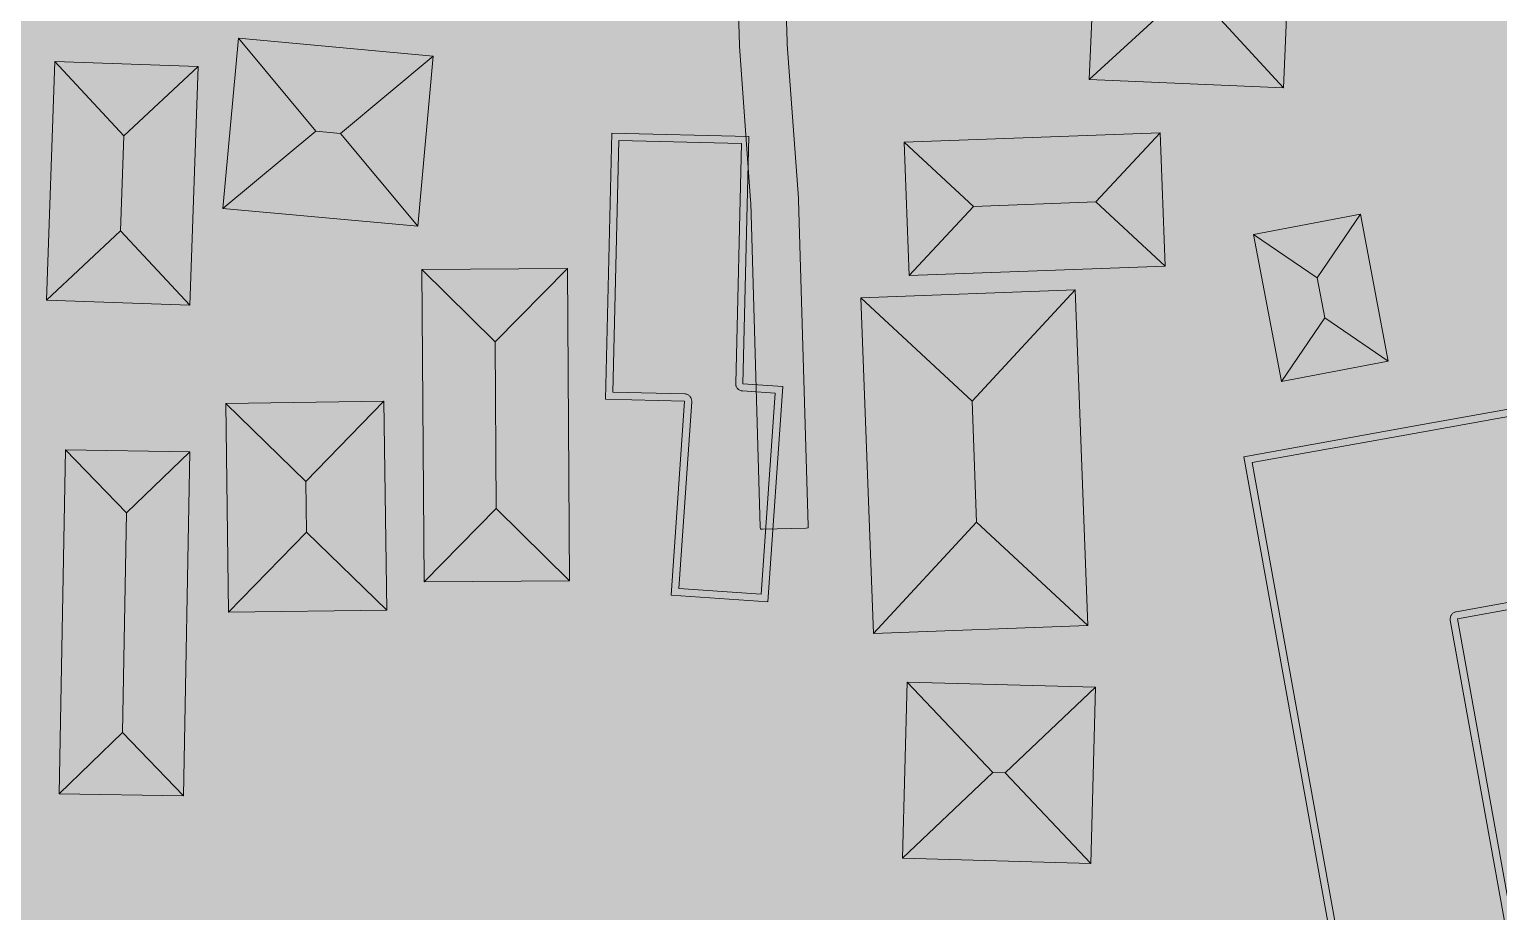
# Model space of a CAD drawing. Header units: metres. Extents: x 305909 to 307171, y 9156037 to 9156671.
# Drawn here: x 306395.1 to 306487.2, y 9156258.9 to 9156314.2 of the extents above; entities that cross this region are included whole.
import ezdxf

# ---------------------------------------------------------------- set-up
doc = ezdxf.new("R2010")
doc.units = ezdxf.units.M
for name, color, linetype, lineweight, true_color in [('B-BANGUNAN_PENDIDIKAN', 7, 'Continuous', 13, 0x78aadc), ('B-BANGUNAN_PERMUKIMAN', 7, 'Continuous', 13, 0xf0cd8c), ('B-BAYANGAN', 7, 'Continuous', 0, 0x76786c), ('J-PERKERASAN_JALAN', 7, 'Continuous', 9, 0x989896), ('Z-R', 7, 'Continuous', 0, 0xfaf4e6), ('Z-SPU-1', 7, 'Continuous', 0, 0xd6e6f7)]:
    doc.layers.add(name, color=color, linetype=linetype, lineweight=lineweight, true_color=true_color)

msp = doc.modelspace()

# ---------------------------------------------------------------- hatches: boundary and pattern name
at = {"layer": 'B-BANGUNAN_PENDIDIKAN', "true_color": 0x6ea3e0}
h = msp.add_hatch(color=153, dxfattribs=at)
h.dxf.hatch_style = 1
h.paths.add_polyline_path([(306475.805, 9156298.628), (306471.825, 9156301.338), (306471.825, 9156301.339), (306478.515, 9156302.608), (306475.805, 9156298.628)])
at = {"layer": 'B-BANGUNAN_PENDIDIKAN', "true_color": 0x5983b4}
h = msp.add_hatch(color=163, dxfattribs=at)
h.dxf.hatch_style = 1
h.paths.add_polyline_path([(306480.262, 9156293.4), (306476.282, 9156296.112), (306475.805, 9156298.628), (306478.515, 9156302.608), (306478.515, 9156302.608), (306480.262, 9156293.4)])
at = {"layer": 'B-BANGUNAN_PENDIDIKAN', "true_color": 0x6a9cd7}
h = msp.add_hatch(color=153, dxfattribs=at)
h.dxf.hatch_style = 1
h.paths.add_polyline_path([(306475.805, 9156298.628), (306476.282, 9156296.112), (306473.571, 9156292.132), (306471.825, 9156301.338), (306475.805, 9156298.628)])
at = {"layer": 'B-BANGUNAN_PENDIDIKAN', "true_color": 0x557cab}
h = msp.add_hatch(color=145, dxfattribs=at)
h.dxf.hatch_style = 1
h.paths.add_polyline_path([(306476.282, 9156296.112), (306480.262, 9156293.4), (306473.571, 9156292.132), (306473.571, 9156292.132), (306476.282, 9156296.112)])
at = {"layer": 'B-BANGUNAN_PENDIDIKAN', "true_color": 0x6290c6}
h = msp.add_hatch(color=153, dxfattribs=at)
h.dxf.hatch_style = 1
h.paths.add_polyline_path([(306489.414, 9156250.526), (306478.223, 9156248.509), (306471.211, 9156287.403), (306482.402, 9156289.42), (306488.86, 9156290.584), (306491.055, 9156278.409), (306484.598, 9156277.245), (306489.414, 9156250.526)])
at = {"layer": 'B-BANGUNAN_PERMUKIMAN', "true_color": 0xed9366}
h = msp.add_hatch(color=21, dxfattribs=at)
h.dxf.hatch_style = 1
h.paths.add_polyline_path([(306467.186, 9156316.248), (306461.519, 9156311.054), (306461.991, 9156321.916), (306467.186, 9156316.248)])
at = {"layer": 'B-BANGUNAN_PERMUKIMAN', "true_color": 0xba7451}
h = msp.add_hatch(color=23, dxfattribs=at)
h.dxf.hatch_style = 1
h.paths.add_polyline_path([(306468.495, 9156316.191), (306474.162, 9156321.386), (306473.69, 9156310.524), (306473.689, 9156310.524), (306468.495, 9156316.191)])
at = {"layer": 'B-BANGUNAN_PERMUKIMAN', "true_color": 0xbd7552}
h = msp.add_hatch(color=23, dxfattribs=at)
h.dxf.hatch_style = 1
h.paths.add_polyline_path([(306467.186, 9156316.248), (306468.495, 9156316.191), (306473.689, 9156310.524), (306461.519, 9156311.054), (306467.186, 9156316.248)])
at = {"layer": 'B-BANGUNAN_PERMUKIMAN', "true_color": 0xee9467}
h = msp.add_hatch(color=21, dxfattribs=at)
h.dxf.hatch_style = 1
h.paths.add_polyline_path([(306413.011, 9156307.819), (306407.194, 9156302.972), (306407.194, 9156302.972), (306408.164, 9156313.636), (306413.011, 9156307.819)])
at = {"layer": 'B-BANGUNAN_PERMUKIMAN', "true_color": 0xe99165}
h = msp.add_hatch(color=33, dxfattribs=at)
h.dxf.hatch_style = 1
h.paths.add_polyline_path([(306420.378, 9156312.525), (306414.561, 9156307.678), (306413.011, 9156307.819), (306408.164, 9156313.636), (306420.378, 9156312.525)])
at = {"layer": 'B-BANGUNAN_PERMUKIMAN', "true_color": 0xb97350}
h = msp.add_hatch(color=23, dxfattribs=at)
h.dxf.hatch_style = 1
h.paths.add_polyline_path([(306414.561, 9156307.678), (306420.378, 9156312.525), (306419.408, 9156301.862), (306419.408, 9156301.862), (306414.561, 9156307.678)])
at = {"layer": 'B-BANGUNAN_PERMUKIMAN', "true_color": 0xec9366}
h = msp.add_hatch(color=33, dxfattribs=at)
h.dxf.hatch_style = 1
h.paths.add_polyline_path([(306400.988, 9156307.529), (306400.776, 9156301.565), (306396.125, 9156297.231), (306396.654, 9156312.18), (306400.988, 9156307.529)])
at = {"layer": 'B-BANGUNAN_PERMUKIMAN', "true_color": 0xeb9266}
h = msp.add_hatch(color=33, dxfattribs=at)
h.dxf.hatch_style = 1
h.paths.add_polyline_path([(306400.988, 9156307.529), (306396.654, 9156312.18), (306405.639, 9156311.862), (306400.988, 9156307.529)])
at = {"layer": 'B-BANGUNAN_PERMUKIMAN', "true_color": 0xbb7451}
h = msp.add_hatch(color=23, dxfattribs=at)
h.dxf.hatch_style = 1
h.paths.add_polyline_path([(306405.11, 9156296.913), (306400.776, 9156301.565), (306400.988, 9156307.529), (306405.639, 9156311.862), (306405.639, 9156311.862), (306405.11, 9156296.913)])
at = {"layer": 'B-BANGUNAN_PERMUKIMAN', "true_color": 0xbe7652}
h = msp.add_hatch(color=23, dxfattribs=at)
h.dxf.hatch_style = 1
h.paths.add_polyline_path([(306413.011, 9156307.819), (306414.561, 9156307.678), (306419.408, 9156301.862), (306407.194, 9156302.972), (306413.011, 9156307.819)])
at = {"layer": 'B-BANGUNAN_PERMUKIMAN', "true_color": 0xd4845c}
h = msp.add_hatch(color=23, dxfattribs=at)
h.dxf.hatch_style = 1
h.paths.add_polyline_path([(306442.295, 9156291.807), (306441.369, 9156278.314), (306435.303, 9156278.73), (306436.138, 9156290.896), (306431.183, 9156291.014), (306431.579, 9156307.682), (306440.167, 9156307.478), (306439.798, 9156291.979), (306442.295, 9156291.807)])
at = {"layer": 'B-BANGUNAN_PERMUKIMAN', "true_color": 0xec9366}
h = msp.add_hatch(color=33, dxfattribs=at)
h.dxf.hatch_style = 1
h.paths.add_polyline_path([(306465.962, 9156307.721), (306461.932, 9156303.384), (306454.254, 9156303.103), (306449.918, 9156307.133), (306449.918, 9156307.133), (306465.962, 9156307.721)])
at = {"layer": 'B-BANGUNAN_PERMUKIMAN', "true_color": 0xbc7551}
h = msp.add_hatch(color=23, dxfattribs=at)
h.dxf.hatch_style = 1
h.paths.add_polyline_path([(306466.269, 9156299.355), (306466.268, 9156299.355), (306461.932, 9156303.384), (306465.962, 9156307.721), (306466.269, 9156299.355)])
at = {"layer": 'B-BANGUNAN_PERMUKIMAN', "true_color": 0xeb9266}
h = msp.add_hatch(color=33, dxfattribs=at)
h.dxf.hatch_style = 1
h.paths.add_polyline_path([(306454.254, 9156303.103), (306450.224, 9156298.767), (306449.918, 9156307.133), (306454.254, 9156303.103)])
at = {"layer": 'B-BANGUNAN_PERMUKIMAN', "true_color": 0xbb7451}
h = msp.add_hatch(color=23, dxfattribs=at)
h.dxf.hatch_style = 1
h.paths.add_polyline_path([(306454.254, 9156303.103), (306461.932, 9156303.384), (306466.268, 9156299.355), (306450.224, 9156298.767), (306454.254, 9156303.103)])
at = {"layer": 'B-BANGUNAN_PERMUKIMAN', "true_color": 0xbc7551}
h = msp.add_hatch(color=23, dxfattribs=at)
h.dxf.hatch_style = 1
h.paths.add_polyline_path([(306396.125, 9156297.231), (306396.125, 9156297.231), (306400.776, 9156301.565), (306405.11, 9156296.913), (306396.125, 9156297.231)])
at = {"layer": 'B-BANGUNAN_PERMUKIMAN', "true_color": 0xec9366}
h = msp.add_hatch(color=33, dxfattribs=at)
h.dxf.hatch_style = 1
h.paths.add_polyline_path([(306424.266, 9156294.619), (306419.67, 9156299.154), (306419.67, 9156299.154), (306428.801, 9156299.216), (306424.266, 9156294.619)])
at = {"layer": 'B-BANGUNAN_PERMUKIMAN', "true_color": 0xeb9266}
h = msp.add_hatch(color=33, dxfattribs=at)
h.dxf.hatch_style = 1
h.paths.add_polyline_path([(306424.266, 9156294.619), (306424.337, 9156284.171), (306419.802, 9156279.575), (306419.67, 9156299.154), (306424.266, 9156294.619)])
at = {"layer": 'B-BANGUNAN_PERMUKIMAN', "true_color": 0xbc7551}
h = msp.add_hatch(color=23, dxfattribs=at)
h.dxf.hatch_style = 1
h.paths.add_polyline_path([(306428.934, 9156279.636), (306424.337, 9156284.171), (306424.266, 9156294.619), (306428.801, 9156299.216), (306428.934, 9156279.636)])
at = {"layer": 'B-BANGUNAN_PERMUKIMAN', "true_color": 0xec9366}
h = msp.add_hatch(color=33, dxfattribs=at)
h.dxf.hatch_style = 1
h.paths.add_polyline_path([(306460.639, 9156297.871), (306454.168, 9156290.892), (306447.19, 9156297.363), (306447.19, 9156297.363), (306460.639, 9156297.871)])
at = {"layer": 'B-BANGUNAN_PERMUKIMAN', "true_color": 0xbc7551}
h = msp.add_hatch(color=23, dxfattribs=at)
h.dxf.hatch_style = 1
h.paths.add_polyline_path([(306461.433, 9156276.837), (306461.433, 9156276.837), (306454.454, 9156283.308), (306454.168, 9156290.892), (306460.639, 9156297.871), (306461.433, 9156276.837)])
at = {"layer": 'B-BANGUNAN_PERMUKIMAN', "true_color": 0xeb9266}
h = msp.add_hatch(color=33, dxfattribs=at)
h.dxf.hatch_style = 1
h.paths.add_polyline_path([(306454.168, 9156290.892), (306454.454, 9156283.308), (306447.984, 9156276.33), (306447.19, 9156297.363), (306454.168, 9156290.892)])
at = {"layer": 'B-BANGUNAN_PERMUKIMAN', "true_color": 0xec9366}
h = msp.add_hatch(color=33, dxfattribs=at)
h.dxf.hatch_style = 1
h.paths.add_polyline_path([(306412.397, 9156285.854), (306407.37, 9156290.749), (306417.292, 9156290.881), (306412.397, 9156285.854)])
at = {"layer": 'B-BANGUNAN_PERMUKIMAN', "true_color": 0xeb9266}
h = msp.add_hatch(color=33, dxfattribs=at)
h.dxf.hatch_style = 1
h.paths.add_polyline_path([(306407.37, 9156290.749), (306407.37, 9156290.749), (306412.397, 9156285.854), (306412.439, 9156282.689), (306407.544, 9156277.661), (306407.37, 9156290.749)])
at = {"layer": 'B-BANGUNAN_PERMUKIMAN', "true_color": 0xbc7551}
h = msp.add_hatch(color=23, dxfattribs=at)
h.dxf.hatch_style = 1
h.paths.add_polyline_path([(306412.439, 9156282.689), (306412.397, 9156285.854), (306417.292, 9156290.881), (306417.466, 9156277.794), (306412.439, 9156282.689)])
at = {"layer": 'B-BANGUNAN_PERMUKIMAN', "true_color": 0xec9366}
h = msp.add_hatch(color=33, dxfattribs=at)
h.dxf.hatch_style = 1
h.paths.add_polyline_path([(306401.153, 9156283.882), (306400.899, 9156270.111), (306396.931, 9156266.286), (306397.328, 9156287.85), (306401.153, 9156283.882)])
at = {"layer": 'B-BANGUNAN_PERMUKIMAN', "true_color": 0xeb9266}
h = msp.add_hatch(color=33, dxfattribs=at)
h.dxf.hatch_style = 1
h.paths.add_polyline_path([(306401.153, 9156283.882), (306397.328, 9156287.85), (306405.121, 9156287.706), (306401.153, 9156283.882)])
at = {"layer": 'B-BANGUNAN_PERMUKIMAN', "true_color": 0xbb7451}
h = msp.add_hatch(color=23, dxfattribs=at)
h.dxf.hatch_style = 1
h.paths.add_polyline_path([(306404.724, 9156266.143), (306400.899, 9156270.111), (306401.153, 9156283.882), (306405.121, 9156287.706), (306405.121, 9156287.706), (306404.724, 9156266.143)])
h = msp.add_hatch(color=23, dxfattribs=at)
h.dxf.hatch_style = 1
h.paths.add_polyline_path([(306424.337, 9156284.171), (306428.934, 9156279.636), (306419.802, 9156279.575), (306419.802, 9156279.575), (306424.337, 9156284.171)])
h = msp.add_hatch(color=23, dxfattribs=at)
h.dxf.hatch_style = 1
h.paths.add_polyline_path([(306454.454, 9156283.308), (306461.433, 9156276.837), (306447.984, 9156276.329), (306447.984, 9156276.33), (306454.454, 9156283.308)])
h = msp.add_hatch(color=23, dxfattribs=at)
h.dxf.hatch_style = 1
h.paths.add_polyline_path([(306407.544, 9156277.661), (306412.439, 9156282.689), (306417.466, 9156277.794), (306417.466, 9156277.794), (306407.544, 9156277.661)])
at = {"layer": 'B-BANGUNAN_PERMUKIMAN', "true_color": 0xec9366}
h = msp.add_hatch(color=33, dxfattribs=at)
h.dxf.hatch_style = 1
h.paths.add_polyline_path([(306455.476, 9156267.608), (306449.797, 9156262.233), (306450.1, 9156273.286), (306455.476, 9156267.608)])
at = {"layer": 'B-BANGUNAN_PERMUKIMAN', "true_color": 0xeb9266}
h = msp.add_hatch(color=33, dxfattribs=at)
h.dxf.hatch_style = 1
h.paths.add_polyline_path([(306461.912, 9156272.963), (306456.234, 9156267.588), (306455.476, 9156267.608), (306450.1, 9156273.286), (306450.1, 9156273.286), (306461.912, 9156272.963)])
at = {"layer": 'B-BANGUNAN_PERMUKIMAN', "true_color": 0xbb7451}
h = msp.add_hatch(color=23, dxfattribs=at)
h.dxf.hatch_style = 1
h.paths.add_polyline_path([(306456.234, 9156267.588), (306461.912, 9156272.963), (306461.61, 9156261.909), (306456.234, 9156267.588)])
at = {"layer": 'B-BANGUNAN_PERMUKIMAN', "true_color": 0xbc7551}
h = msp.add_hatch(color=23, dxfattribs=at)
h.dxf.hatch_style = 1
h.paths.add_polyline_path([(306396.931, 9156266.286), (306396.931, 9156266.286), (306400.899, 9156270.111), (306404.724, 9156266.143), (306396.931, 9156266.286)])
h = msp.add_hatch(color=23, dxfattribs=at)
h.dxf.hatch_style = 1
h.paths.add_polyline_path([(306455.476, 9156267.608), (306456.234, 9156267.588), (306461.61, 9156261.909), (306461.61, 9156261.909), (306449.797, 9156262.233), (306455.476, 9156267.608)])
at = {"layer": 'B-BAYANGAN', "true_color": 0x76786c}
h = msp.add_hatch(color=8, dxfattribs=at)
h.dxf.hatch_style = 1
h.paths.add_polyline_path([(306474.912, 9156320.636), (306474.44, 9156309.774), (306462.269, 9156310.304), (306462.741, 9156321.166), (306474.912, 9156320.636)])
h = msp.add_hatch(color=8, dxfattribs=at)
h.dxf.hatch_style = 1
h.paths.add_polyline_path([(306421.128, 9156311.775), (306420.158, 9156301.112), (306407.944, 9156302.222), (306408.914, 9156312.886), (306421.128, 9156311.775)])
h = msp.add_hatch(color=8, dxfattribs=at)
h.dxf.hatch_style = 1
h.paths.add_polyline_path([(306406.389, 9156311.112), (306405.86, 9156296.163), (306396.875, 9156296.481), (306397.404, 9156311.43), (306406.389, 9156311.112)])
h = msp.add_hatch(color=8, dxfattribs=at)
h.dxf.hatch_style = 1
h.paths.add_polyline_path([(306395.42, 9156309.314), (306394.891, 9156296.217), (306382.613, 9156296.713), (306383.142, 9156309.81), (306395.42, 9156309.314)])
h = msp.add_hatch(color=8, dxfattribs=at)
h.dxf.hatch_style = 1
h.paths.add_polyline_path([(306443.045, 9156291.057), (306442.119, 9156277.564), (306436.053, 9156277.98), (306436.888, 9156290.146), (306431.933, 9156290.264), (306432.329, 9156306.932), (306440.917, 9156306.728), (306440.548, 9156291.229), (306443.045, 9156291.057)])
h = msp.add_hatch(color=8, dxfattribs=at)
h.dxf.hatch_style = 1
h.paths.add_polyline_path([(306467.019, 9156298.605), (306450.974, 9156298.017), (306450.668, 9156306.383), (306466.712, 9156306.971), (306467.019, 9156298.605)])
h = msp.add_hatch(color=8, dxfattribs=at)
h.dxf.hatch_style = 1
h.paths.add_polyline_path([(306481.312, 9156292.35), (306474.621, 9156291.081), (306472.875, 9156300.289), (306479.566, 9156301.558), (306481.312, 9156292.35)])
h = msp.add_hatch(color=8, dxfattribs=at)
h.dxf.hatch_style = 1
h.paths.add_polyline_path([(306429.684, 9156278.886), (306420.552, 9156278.825), (306420.42, 9156298.404), (306429.551, 9156298.466), (306429.684, 9156278.886)])
h = msp.add_hatch(color=8, dxfattribs=at)
h.dxf.hatch_style = 1
h.paths.add_polyline_path([(306462.183, 9156276.087), (306448.734, 9156275.579), (306447.94, 9156296.614), (306461.389, 9156297.121), (306462.183, 9156276.087)])
h = msp.add_hatch(color=8, dxfattribs=at)
h.dxf.hatch_style = 1
h.paths.add_polyline_path([(306418.216, 9156277.044), (306408.294, 9156276.911), (306408.12, 9156289.999), (306418.042, 9156290.131), (306418.216, 9156277.044)])
h = msp.add_hatch(color=8, dxfattribs=at)
h.dxf.hatch_style = 1
h.paths.add_polyline_path([(306490.464, 9156249.477), (306479.273, 9156247.459), (306472.261, 9156286.353), (306483.452, 9156288.37), (306489.91, 9156289.534), (306492.105, 9156277.359), (306485.648, 9156276.195), (306490.464, 9156249.477)])
h = msp.add_hatch(color=8, dxfattribs=at)
h.dxf.hatch_style = 1
h.paths.add_polyline_path([(306405.871, 9156286.956), (306405.474, 9156265.393), (306397.681, 9156265.536), (306398.078, 9156287.1), (306405.871, 9156286.956)])
h = msp.add_hatch(color=8, dxfattribs=at)
h.dxf.hatch_style = 1
h.paths.add_polyline_path([(306462.662, 9156272.213), (306462.36, 9156261.159), (306450.547, 9156261.483), (306450.85, 9156272.536), (306462.662, 9156272.213)])
at = {"layer": 'J-PERKERASAN_JALAN', "true_color": 0xa8a8a6}
h = msp.add_hatch(color=253, dxfattribs=at)
h.dxf.hatch_style = 1
h.paths.add_polyline_path([(306211.341, 9156561.319), (306215.693, 9156561.13), (306215.76, 9156561.126), (306215.8, 9156561.123), (306215.867, 9156561.117), (306305.106, 9156551.206), (306305.211, 9156551.196), (306385.831, 9156544.389), (306385.918, 9156544.38), (306385.969, 9156544.374), (306386.055, 9156544.361), (306424.864, 9156537.661), (306424.901, 9156537.654), (306424.922, 9156537.65), (306424.958, 9156537.643), (306453.186, 9156531.689), (306453.481, 9156531.639), (306455.847, 9156531.322), (306456.066, 9156531.299), (306458.588, 9156531.102), (306458.613, 9156531.1), (306499.527, 9156528.16), (306499.548, 9156528.159), (306503.861, 9156527.791), (306503.93, 9156527.784), (306503.97, 9156527.78), (306504.038, 9156527.77), (306508.381, 9156527.098), (306524.104, 9156524.604), (306524.104, 9156521.364), (306507.903, 9156523.933), (306507.888, 9156523.936), (306503.705, 9156524.584), (306503.432, 9156524.616), (306499.323, 9156524.966), (306499.27, 9156524.971), (306458.379, 9156527.908), (306455.69, 9156528.118), (306455.636, 9156528.123), (306455.603, 9156528.127), (306455.548, 9156528.133), (306452.885, 9156528.49), (306452.811, 9156528.501), (306452.767, 9156528.509), (306452.694, 9156528.523), (306424.381, 9156534.494), (306424.236, 9156534.522), (306390.807, 9156540.293), (306390.292, 9156540.348), (306389.774, 9156540.336), (306389.261, 9156540.256), (306388.764, 9156540.112), (306388.289, 9156539.904), (306387.845, 9156539.636), (306387.439, 9156539.314), (306387.079, 9156538.941), (306386.769, 9156538.525), (306386.516, 9156538.073), (306386.324, 9156537.592), (306386.196, 9156537.089), (306373.097, 9156467.337), (306371.27, 9156457.608), (306371.258, 9156457.542), (306354.047, 9156356.618), (306353.994, 9156356.117), (306354.004, 9156355.613), (306354.077, 9156355.115), (306354.213, 9156354.629), (306354.408, 9156354.165), (306354.661, 9156353.729), (306354.966, 9156353.328), (306355.319, 9156352.968), (306355.714, 9156352.656), (306356.146, 9156352.396), (306356.607, 9156352.192), (306357.09, 9156352.048), (306357.587, 9156351.966), (306409.631, 9156346.693), (306409.685, 9156346.687), (306409.717, 9156346.683), (306409.771, 9156346.675), (306440.166, 9156341.92), (306440.608, 9156341.876), (306479.912, 9156340.134), (306480.43, 9156340.144), (306480.943, 9156340.222), (306481.441, 9156340.365), (306481.917, 9156340.572), (306482.362, 9156340.838), (306482.768, 9156341.16), (306483.13, 9156341.531), (306483.441, 9156341.946), (306483.695, 9156342.398), (306483.889, 9156342.879), (306484.019, 9156343.381), (306484.082, 9156343.896), (306484.563, 9156352.101), (306486.641, 9156384.636), (306486.657, 9156384.758), (306486.78, 9156384.758), (306489.513, 9156384.584), (306489.635, 9156384.568), (306489.635, 9156384.445), (306487.559, 9156351.943), (306487.558, 9156351.922), (306487.067, 9156343.551), (306487.07, 9156343.043), (306487.137, 9156342.539), (306487.267, 9156342.048), (306487.458, 9156341.578), (306487.707, 9156341.135), (306488.011, 9156340.728), (306488.363, 9156340.362), (306488.76, 9156340.044), (306489.193, 9156339.779), (306489.656, 9156339.571), (306490.142, 9156339.423), (306490.643, 9156339.338), (306492.503, 9156339.143), (306492.541, 9156339.139), (306492.564, 9156339.136), (306492.602, 9156339.131), (306513.238, 9156336.16), (306513.401, 9156336.139), (306524.104, 9156335.046), (306524.104, 9156331.829), (306512.982, 9156332.966), (306512.941, 9156332.97), (306512.916, 9156332.973), (306512.875, 9156332.979), (306498.863, 9156334.996), (306498.356, 9156335.037), (306497.849, 9156335.012), (306497.349, 9156334.924), (306496.864, 9156334.773), (306496.402, 9156334.562), (306495.97, 9156334.294), (306495.576, 9156333.973), (306495.226, 9156333.605), (306494.925, 9156333.196), (306494.679, 9156332.752), (306494.49, 9156332.28), (306494.364, 9156331.788), (306494.3, 9156331.284), (306494.301, 9156330.776), (306499.491, 9156251.377), (306499.491, 9156251.254), (306499.369, 9156251.238), (306496.637, 9156251.059), (306496.514, 9156251.059), (306496.498, 9156251.181), (306491.167, 9156332.724), (306491.102, 9156333.229), (306490.973, 9156333.721), (306490.782, 9156334.193), (306490.533, 9156334.637), (306490.23, 9156335.046), (306489.877, 9156335.413), (306489.48, 9156335.732), (306489.047, 9156335.998), (306488.582, 9156336.207), (306488.095, 9156336.356), (306487.594, 9156336.441), (306485.258, 9156336.686), (306485.017, 9156336.704), (306446.09, 9156338.429), (306445.584, 9156338.42), (306445.083, 9156338.346), (306444.595, 9156338.21), (306444.129, 9156338.013), (306443.691, 9156337.759), (306443.289, 9156337.452), (306442.928, 9156337.096), (306442.616, 9156336.698), (306442.356, 9156336.263), (306442.153, 9156335.8), (306442.011, 9156335.314), (306441.931, 9156334.814), (306441.915, 9156334.308), (306442.571, 9156313.413), (306442.58, 9156313.248), (306443.283, 9156303.609), (306443.286, 9156303.565), (306443.287, 9156303.544), (306443.288, 9156303.5), (306443.886, 9156283.072), (306443.882, 9156282.949), (306443.759, 9156282.937), (306441.022, 9156282.857), (306440.899, 9156282.862), (306440.888, 9156282.984), (306440.293, 9156303.314), (306440.284, 9156303.488), (306439.581, 9156313.122), (306439.578, 9156313.164), (306439.577, 9156313.184), (306439.576, 9156313.226), (306438.873, 9156335.586), (306438.826, 9156336.086), (306438.716, 9156336.577), (306438.545, 9156337.05), (306438.317, 9156337.498), (306438.034, 9156337.914), (306437.701, 9156338.291), (306437.323, 9156338.623), (306436.907, 9156338.906), (306436.458, 9156339.133), (306435.985, 9156339.303), (306435.494, 9156339.412), (306409.399, 9156343.494), (306409.184, 9156343.522), (306356.316, 9156348.878), (306355.783, 9156348.897), (306355.253, 9156348.844), (306354.735, 9156348.722), (306354.238, 9156348.531), (306353.77, 9156348.276), (306353.34, 9156347.962), (306352.956, 9156347.593), (306352.624, 9156347.176), (306352.351, 9156346.719), (306352.141, 9156346.23), (306351.997, 9156345.717), (306341.11, 9156293.6), (306341.085, 9156293.468), (306330.918, 9156235.039), (306330.908, 9156234.979), (306329.587, 9156226.644), (306329.547, 9156226.286), (306329.002, 9156218.17), (306329.001, 9156218.146), (306326.612, 9156189.443), (306326.594, 9156189.321), (306326.471, 9156189.324), (306323.742, 9156189.551), (306323.62, 9156189.569), (306323.622, 9156189.692), (306326.007, 9156218.339), (306326.011, 9156218.403), (306326.567, 9156226.689), (306326.575, 9156226.779), (306326.58, 9156226.824), (306326.592, 9156226.913), (306327.95, 9156235.479), (306327.954, 9156235.502), (306338.142, 9156294.057), (306338.148, 9156294.09), (306338.151, 9156294.106), (306338.158, 9156294.139), (306348.925, 9156345.68), (306348.998, 9156346.205), (306349.002, 9156346.735), (306348.936, 9156347.261), (306348.8, 9156347.774), (306348.598, 9156348.264), (306348.333, 9156348.723), (306348.01, 9156349.143), (306347.634, 9156349.517), (306347.211, 9156349.837), (306346.75, 9156350.099), (306346.259, 9156350.298), (306345.745, 9156350.43), (306324.834, 9156354.345), (306324.271, 9156354.41), (306279.508, 9156356.343), (306211.341, 9156359.746), (306211.341, 9156362.949), (306279.625, 9156359.541), (306279.652, 9156359.54), (306324.736, 9156357.593), (306324.877, 9156357.581), (306324.962, 9156357.572), (306325.102, 9156357.551), (306346.36, 9156353.57), (306346.885, 9156353.507), (306347.414, 9156353.514), (306347.937, 9156353.591), (306348.445, 9156353.736), (306348.93, 9156353.947), (306349.383, 9156354.219), (306349.796, 9156354.55), (306350.161, 9156354.931), (306350.473, 9156355.358), (306350.727, 9156355.822), (306350.917, 9156356.315), (306351.04, 9156356.829), (306367.345, 9156452.444), (306367.4, 9156452.978), (306367.382, 9156453.515), (306367.293, 9156454.044), (306367.134, 9156454.557), (306366.908, 9156455.044), (306366.618, 9156455.496), (306366.271, 9156455.905), (306365.872, 9156456.264), (306365.428, 9156456.566), (306364.948, 9156456.806), (306364.44, 9156456.98), (306363.913, 9156457.084), (306328.417, 9156461.659), (306307.102, 9156464.447), (306307.086, 9156464.449), (306307.041, 9156464.456), (306243.125, 9156474.305), (306242.61, 9156474.35), (306242.093, 9156474.329), (306241.583, 9156474.241), (306241.089, 9156474.088), (306240.619, 9156473.873), (306240.18, 9156473.598), (306239.781, 9156473.27), (306239.427, 9156472.892), (306239.125, 9156472.472), (306238.879, 9156472.017), (306235.863, 9156465.428), (306235.816, 9156465.333), (306235.721, 9156465.173), (306235.626, 9156465.045), (306235.517, 9156464.929), (306235.377, 9156464.807), (306235.291, 9156464.744), (306234.104, 9156463.916), (306234.011, 9156463.855), (306233.816, 9156463.749), (306233.715, 9156463.704), (306232.243, 9156463.105), (306232.16, 9156463.073), (306232.012, 9156463.028), (306231.882, 9156463), (306231.728, 9156462.982), (306231.639, 9156462.977), (306225.305, 9156462.777), (306225.175, 9156462.777), (306225.11, 9156462.78), (306224.979, 9156462.788), (306217.294, 9156463.552), (306217.186, 9156463.566), (306217.132, 9156463.574), (306217.025, 9156463.594), (306211.341, 9156464.792), (306211.341, 9156467.858), (306217.404, 9156466.58), (306217.834, 9156466.513), (306224.983, 9156465.803), (306225.505, 9156465.785), (306230.354, 9156465.938), (306230.906, 9156465.994), (306231.444, 9156466.125), (306231.96, 9156466.33), (306232.442, 9156466.604), (306232.881, 9156466.943), (306233.27, 9156467.338), (306233.6, 9156467.784), (306233.865, 9156468.271), (306237.161, 9156475.469), (306237.205, 9156475.561), (306237.295, 9156475.714), (306237.385, 9156475.836), (306237.487, 9156475.949), (306237.6, 9156476.051), (306237.743, 9156476.156), (306237.829, 9156476.21), (306239.166, 9156476.996), (306239.245, 9156477.041), (306239.389, 9156477.108), (306239.517, 9156477.155), (306239.67, 9156477.196), (306239.759, 9156477.213), (306241.459, 9156477.502), (306241.565, 9156477.517), (306241.752, 9156477.529), (306241.939, 9156477.52), (306242.045, 9156477.507), (306307.452, 9156467.428), (306307.542, 9156467.415), (306328.795, 9156464.635), (306328.802, 9156464.634), (306364.829, 9156459.991), (306365.332, 9156459.958), (306365.835, 9156459.989), (306366.33, 9156460.083), (306366.81, 9156460.238), (306367.266, 9156460.452), (306367.692, 9156460.722), (306368.08, 9156461.044), (306368.425, 9156461.412), (306368.721, 9156461.82), (306368.963, 9156462.262), (306369.147, 9156462.731), (306369.271, 9156463.22), (306370.149, 9156467.89), (306383.124, 9156536.986), (306383.186, 9156537.496), (306383.182, 9156538.011), (306383.112, 9156538.52), (306382.978, 9156539.016), (306382.781, 9156539.491), (306382.525, 9156539.937), (306382.213, 9156540.346), (306381.852, 9156540.712), (306381.447, 9156541.028), (306381.004, 9156541.29), (306380.532, 9156541.493), (306380.037, 9156541.634), (306379.529, 9156541.71), (306304.881, 9156548.012), (306304.855, 9156548.015), (306304.839, 9156548.016), (306304.813, 9156548.019), (306215.667, 9156557.919), (306215.399, 9156557.94), (306211.341, 9156558.116), (306211.341, 9156561.319)])
at = {"layer": 'Z-R', "true_color": 0xf4f2ec}
h = msp.add_hatch(color=7, dxfattribs=at)
h.dxf.hatch_style = 1
h.paths.add_polyline_path([(306624.289, 9156242.595), (306556.388, 9156238.052), (306554.003, 9156281.952), (306509.625, 9156279.089), (306499.604, 9156305.811), (306466.679, 9156301.994), (306472.882, 9156235.666), (306497.912, 9156229.062), (306526.804, 9156228.986), (306531.575, 9156219.919), (306532.491, 9156127.582), (306486.314, 9156132.333), (306393.989, 9156155.199), (306332.726, 9156171.593), (306288.72, 9156190.576), (306259.621, 9156211.151), (306259.621, 9156409.341), (306281.946, 9156409.003), (306338.236, 9156402.748), (306341.903, 9156461.433), (306341.903, 9156461.433), (306341.904, 9156461.433), (306369.777, 9156457.841), (306369.778, 9156457.841), (306369.779, 9156457.84), (306369.78, 9156457.84), (306369.78, 9156457.84), (306369.781, 9156457.839), (306369.782, 9156457.838), (306369.783, 9156457.838), (306369.783, 9156457.837), (306369.784, 9156457.836), (306369.784, 9156457.835), (306369.785, 9156457.834), (306369.785, 9156457.833), (306369.785, 9156457.832), (306369.785, 9156457.831), (306369.785, 9156457.83), (306369.785, 9156457.829), (306360, 9156400.45), (306360, 9156400.449), (306360, 9156400.449), (306360, 9156380), (306360, 9156380), (306360, 9156380), (306440, 9156380), (306440, 9156380), (306440, 9156380), (306440, 9156532.835), (306440, 9156532.835), (306440, 9156532.835), (306424.61, 9156536.081), (306424.61, 9156536.081), (306385.74, 9156542.791), (306385.74, 9156542.791), (306305.003, 9156549.608), (306305.003, 9156549.608), (306259.621, 9156554.648), (306259.621, 9156558.541), (306291.75, 9156555.548), (306369.455, 9156545.532), (306504.834, 9156523.084), (306572.178, 9156510.306), (306677.166, 9156490.276), (306764.133, 9156475.064), (306735.941, 9156145.416), (306694.109, 9156139.201), (306694.292, 9156206.558), (306623.212, 9156213.87), (306624.289, 9156242.595)])
at = {"layer": 'Z-SPU-1', "true_color": 0xeef0f3}
h = msp.add_hatch(color=7, dxfattribs=at)
h.dxf.hatch_style = 1
h.paths.add_polyline_path([(306596.424, 9156127.396), (306534.299, 9156127.396), (306532.491, 9156127.582), (306531.575, 9156219.919), (306526.804, 9156228.986), (306497.912, 9156229.062), (306472.882, 9156235.666), (306466.679, 9156301.994), (306499.604, 9156305.811), (306509.625, 9156279.089), (306554.003, 9156281.952), (306556.388, 9156238.052), (306624.289, 9156242.595), (306623.212, 9156213.87), (306694.292, 9156206.558), (306694.109, 9156139.201), (306682.572, 9156137.435), (306647.045, 9156131.998), (306596.424, 9156127.396)])

# ---------------------------------------------------------------- linework, layer by layer
at = {"layer": 'B-BANGUNAN_PENDIDIKAN', "color": 167, "lineweight": 9, "true_color": 0x354f6c}
for p, q in [((306478.515, 9156302.608), (306475.805, 9156298.628)), ((306471.825, 9156301.338), (306475.805, 9156298.628)), ((306475.805, 9156298.628), (306476.282, 9156296.112)), ((306473.571, 9156292.132), (306476.282, 9156296.112)), ((306480.262, 9156293.4), (306476.282, 9156296.112))]:
    msp.add_line(p, q, dxfattribs=at)
at = {"layer": 'B-BANGUNAN_PENDIDIKAN', "color": 167, "lineweight": 13, "true_color": 0x354f6c}
for points in [[(306480.262, 9156293.4), (306473.571, 9156292.132), (306471.825, 9156301.339), (306478.516, 9156302.608), (306480.262, 9156293.4)], [(306489.414, 9156250.526), (306478.223, 9156248.509), (306471.211, 9156287.403), (306482.402, 9156289.42), (306488.86, 9156290.584), (306491.055, 9156278.409), (306484.598, 9156277.245), (306489.414, 9156250.526)]]:
    msp.add_lwpolyline(points, close=True, dxfattribs=at)
at = {"layer": 'B-BANGUNAN_PENDIDIKAN', "color": 161, "lineweight": 9, "true_color": 0x73a9e9}
msp.add_lwpolyline([(306488.891, 9156250.89), (306478.586, 9156249.032), (306471.734, 9156287.04), (306482.482, 9156288.978), (306488.497, 9156290.062), (306490.532, 9156278.772), (306484.518, 9156277.688), (306484.475, 9156277.678), (306484.433, 9156277.663), (306484.393, 9156277.645), (306484.354, 9156277.623), (306484.318, 9156277.598), (306484.285, 9156277.569), (306484.255, 9156277.536), (306484.228, 9156277.501), (306484.205, 9156277.464), (306484.185, 9156277.424), (306484.169, 9156277.383), (306484.158, 9156277.34), (306484.151, 9156277.297), (306484.148, 9156277.253), (306484.149, 9156277.209), (306484.155, 9156277.165), (306488.891, 9156250.89)], close=True, dxfattribs=at)
at = {"layer": 'B-BANGUNAN_PERMUKIMAN', "color": 27, "lineweight": 9, "true_color": 0x744832}
for p, q in [((306461.519, 9156311.054), (306467.186, 9156316.248)), ((306473.689, 9156310.524), (306468.495, 9156316.191)), ((306408.164, 9156313.636), (306413.011, 9156307.819)), ((306420.378, 9156312.525), (306414.561, 9156307.678)), ((306396.654, 9156312.18), (306400.988, 9156307.529)), ((306405.639, 9156311.862), (306400.988, 9156307.529)), ((306407.194, 9156302.972), (306413.011, 9156307.819)), ((306413.011, 9156307.819), (306414.561, 9156307.678)), ((306419.408, 9156301.862), (306414.561, 9156307.678)), ((306465.962, 9156307.721), (306461.932, 9156303.384)), ((306400.988, 9156307.529), (306400.776, 9156301.565)), ((306449.918, 9156307.133), (306454.254, 9156303.103)), ((306450.224, 9156298.767), (306454.254, 9156303.103)), ((306454.254, 9156303.103), (306461.932, 9156303.384)), ((306466.268, 9156299.355), (306461.932, 9156303.384)), ((306396.125, 9156297.231), (306400.776, 9156301.565)), ((306405.11, 9156296.913), (306400.776, 9156301.565)), ((306419.67, 9156299.154), (306424.266, 9156294.619)), ((306428.801, 9156299.216), (306424.266, 9156294.619)), ((306460.639, 9156297.871), (306454.168, 9156290.892)), ((306447.19, 9156297.363), (306454.168, 9156290.892)), ((306424.266, 9156294.619), (306424.337, 9156284.171)), ((306407.37, 9156290.749), (306412.397, 9156285.854)), ((306417.292, 9156290.881), (306412.397, 9156285.854)), ((306454.454, 9156283.308), (306454.168, 9156290.892)), ((306397.328, 9156287.85), (306401.153, 9156283.882)), ((306405.121, 9156287.706), (306401.153, 9156283.882)), ((306412.397, 9156285.854), (306412.439, 9156282.689)), ((306401.153, 9156283.882), (306400.899, 9156270.111)), ((306419.802, 9156279.575), (306424.337, 9156284.171)), ((306428.934, 9156279.636), (306424.337, 9156284.171)), ((306447.984, 9156276.33), (306454.454, 9156283.308)), ((306461.433, 9156276.837), (306454.454, 9156283.308)), ((306407.544, 9156277.661), (306412.439, 9156282.689)), ((306417.466, 9156277.794), (306412.439, 9156282.689)), ((306450.1, 9156273.286), (306455.476, 9156267.608)), ((306461.912, 9156272.963), (306456.234, 9156267.588)), ((306396.931, 9156266.286), (306400.899, 9156270.111)), ((306404.724, 9156266.143), (306400.899, 9156270.111)), ((306449.797, 9156262.233), (306455.476, 9156267.608)), ((306455.476, 9156267.608), (306456.234, 9156267.588)), ((306461.61, 9156261.909), (306456.234, 9156267.588))]:
    msp.add_line(p, q, dxfattribs=at)
at = {"layer": 'B-BANGUNAN_PERMUKIMAN', "color": 27, "lineweight": 13, "true_color": 0x744832}
for points in [[(306474.162, 9156321.386), (306473.69, 9156310.524), (306461.519, 9156311.054), (306461.991, 9156321.916), (306474.162, 9156321.386)], [(306420.378, 9156312.525), (306419.408, 9156301.862), (306407.194, 9156302.972), (306408.164, 9156313.636), (306420.378, 9156312.525)], [(306405.639, 9156311.862), (306405.11, 9156296.913), (306396.125, 9156297.231), (306396.654, 9156312.18), (306405.639, 9156311.862)], [(306442.295, 9156291.807), (306441.369, 9156278.314), (306435.303, 9156278.73), (306436.138, 9156290.896), (306431.183, 9156291.014), (306431.579, 9156307.682), (306440.167, 9156307.478), (306439.798, 9156291.979), (306442.295, 9156291.807)], [(306466.269, 9156299.355), (306450.224, 9156298.767), (306449.918, 9156307.133), (306465.962, 9156307.721), (306466.269, 9156299.355)], [(306428.934, 9156279.636), (306419.802, 9156279.575), (306419.67, 9156299.154), (306428.801, 9156299.216), (306428.934, 9156279.636)], [(306461.433, 9156276.837), (306447.984, 9156276.329), (306447.19, 9156297.364), (306460.639, 9156297.871), (306461.433, 9156276.837)], [(306417.466, 9156277.794), (306407.544, 9156277.661), (306407.37, 9156290.749), (306417.292, 9156290.881), (306417.466, 9156277.794)], [(306405.121, 9156287.706), (306404.724, 9156266.143), (306396.931, 9156266.286), (306397.328, 9156287.85), (306405.121, 9156287.706)], [(306461.912, 9156272.963), (306461.61, 9156261.909), (306449.797, 9156262.233), (306450.1, 9156273.286), (306461.912, 9156272.963)]]:
    msp.add_lwpolyline(points, close=True, dxfattribs=at)
at = {"layer": 'B-BANGUNAN_PERMUKIMAN', "color": 21, "lineweight": 9, "true_color": 0xfa9b6c}
msp.add_lwpolyline([(306441.815, 9156291.389), (306440.951, 9156278.793), (306435.783, 9156279.148), (306436.587, 9156290.865), (306436.588, 9156290.91), (306436.584, 9156290.955), (306436.576, 9156291), (306436.563, 9156291.044), (306436.546, 9156291.086), (306436.524, 9156291.126), (306436.499, 9156291.164), (306436.47, 9156291.199), (306436.438, 9156291.231), (306436.403, 9156291.259), (306436.365, 9156291.284), (306436.325, 9156291.305), (306436.282, 9156291.322), (306436.239, 9156291.334), (306436.194, 9156291.342), (306436.149, 9156291.345), (306431.643, 9156291.453), (306432.019, 9156307.222), (306439.707, 9156307.039), (306439.348, 9156291.989), (306439.349, 9156291.947), (306439.354, 9156291.904), (306439.363, 9156291.862), (306439.377, 9156291.821), (306439.394, 9156291.782), (306439.414, 9156291.744), (306439.438, 9156291.709), (306439.466, 9156291.676), (306439.496, 9156291.645), (306439.529, 9156291.618), (306439.565, 9156291.594), (306439.602, 9156291.574), (306439.642, 9156291.557), (306439.683, 9156291.544), (306439.725, 9156291.535), (306439.767, 9156291.53), (306441.815, 9156291.389)], close=True, dxfattribs=at)
at = {"layer": 'J-PERKERASAN_JALAN', "color": 8, "lineweight": 13, "true_color": 0x787876}
msp.add_lwpolyline([(306441.915, 9156334.308), (306442.571, 9156313.413), (306442.58, 9156313.248), (306443.283, 9156303.609), (306443.286, 9156303.565), (306443.287, 9156303.544), (306443.288, 9156303.5), (306443.886, 9156283.072), (306443.882, 9156282.949), (306443.759, 9156282.937), (306441.022, 9156282.857), (306440.899, 9156282.862), (306440.888, 9156282.984), (306440.293, 9156303.314), (306440.284, 9156303.488), (306439.581, 9156313.122), (306439.578, 9156313.164), (306439.577, 9156313.184), (306439.576, 9156313.226), (306438.873, 9156335.586)], dxfattribs=at)

doc.saveas('drawing.dxf')
